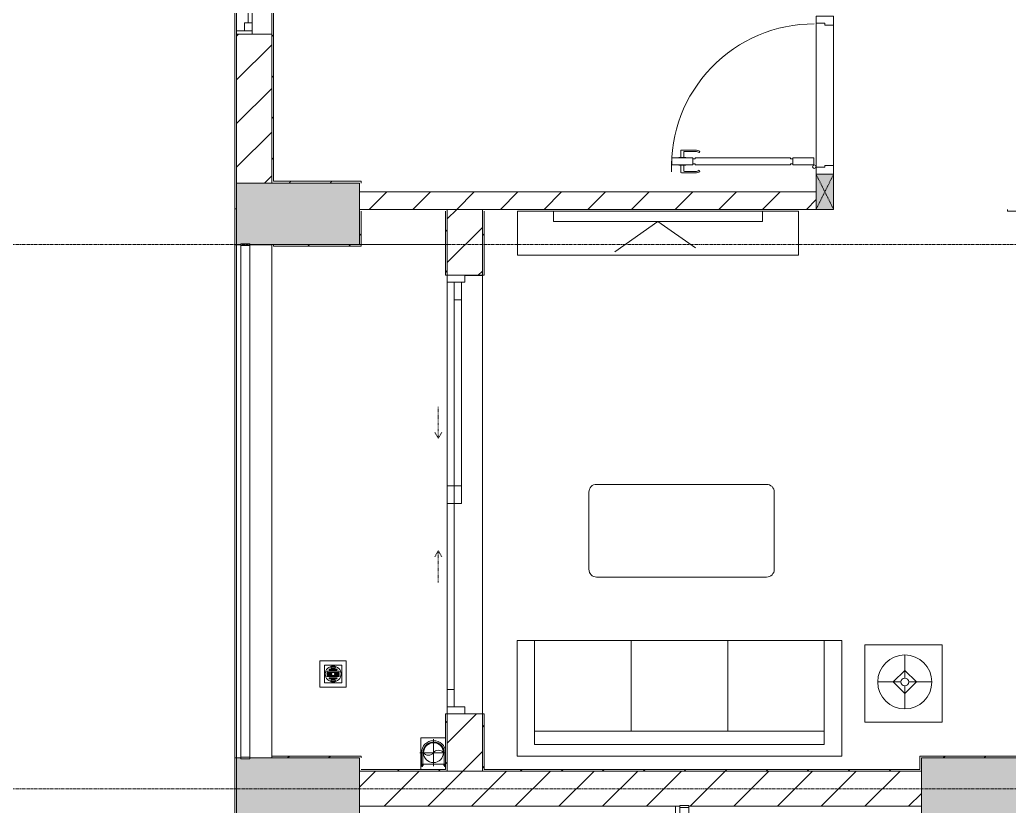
# Model space of a CAD drawing. Header units: millimetres. Extents: x 5356 to 209803, y -16346 to 109894.
# Drawn here: x 32418 to 38053, y 69837 to 74317 of the extents above; entities that cross this region are included whole.
import ezdxf

# ---------------------------------------------------------------- set-up
doc = ezdxf.new("R2010")
doc.units = ezdxf.units.MM
for name, pattern in [('Dash', [6, 3, -3]), ('Grid Line', [22.225, 12.7, -3.175, 3.175, -3.175]), ('IMPORT-CENTER _3_', [10.16, 6.35, -1.27, 1.27, -1.27])]:
    doc.linetypes.add(name, pattern=pattern)
for name, color, linetype, lineweight in [('0-1', 7, 'Continuous', 5), ('A-DETL-GENF-1', 9, 'Continuous', 9), ('A-DOOR', 31, 'Continuous', 9), ('A-DOOR-1', 9, 'Continuous', 9), ('A-DOOR-FRAM', 31, 'Continuous', 9), ('A-DOOR-HDLN', 31, 'Dash', 9), ('A-FLOR-1', 9, 'Continuous', 9), ('A-FLOR-HRAL', 11, 'Continuous', 9), ('A-FLOR-HRAL-1', 9, 'Continuous', 9), ('A-GLAZ', 151, 'Continuous', 9), ('A-WALL', 113, 'Continuous', 9), ('A-WALL-1', 253, 'Continuous', 18), ('A-WALL-2', 9, 'Continuous', 9), ('A-WALL-3', 113, 'Continuous', 18), ('A-WALL-PATT-1', 10, 'Continuous', 9), ('A-WALL-PATT-2', 9, 'Continuous', 9), ('A-WALL-PATT-3', 111, 'Continuous', 9), ('G-IMPT', 8, 'Continuous', 9), ('G-IMPT-2', 8, 'IMPORT-CENTER _3_', 9), ('I-FURN', 30, 'Continuous', 9), ('I-FURN-1', 9, 'Continuous', 9), ('I-WALL-1', 253, 'Continuous', 18), ('M-EQPM', 50, 'Continuous', 9), ('S-BEAM-1', 9, 'Continuous', 9), ('S-COLS-1', 254, 'Continuous', 5), ('S-COLS-2', 253, 'Continuous', 18), ('S-COLS-3', 9, 'Continuous', 9), ('S-COLS-HDLN-1', 9, 'Dash', 9), ('S-GRID-1', 1, 'Grid Line', 9)]:
    doc.layers.add(name, color=color, linetype=linetype, lineweight=lineweight)
pattern_1 = [(45, (0, 0), (-124.4508, 124.4508), [])]
pattern_2 = [(45, (0, 0), (-116.67262, 116.67262), [])]

# ---------------------------------------------------------------- blocks, each defined once
blk = doc.blocks.new('NCV_TKTC_KET CAU_rvt-1-TKCS_MB ĐỊNH VỊ MỐC TỌA ĐỘ CÔNG TRÌNH')
at = {"layer": 'S-COLS-1'}
for points in [[(34352.6, 73036.9), (34352.6, 73386.9), (33652.6, 73386.9), (33652.6, 73036.9), (33677.6, 73036.9), (33677.6, 73040.3), (33727.6, 73040.3), (33727.6, 73036.9)], [(33727.6, 69761.9), (34352.6, 69761.9), (34352.6, 70111.9), (33727.6, 70111.9), (33727.6, 70106.9), (33677.6, 70106.9), (33677.6, 70111.9), (33652.6, 70111.9), (33652.6, 69761.9), (33677.6, 69761.9)], [(38852.6, 69761.9), (38852.6, 70111.9), (37552.6, 70111.9), (37552.6, 69761.9), (38643.4, 69761.9)]]:
    blk.add_hatch(color=256, dxfattribs=at).paths.add_polyline_path(points)
at = {"layer": 'S-BEAM-1'}
blk.add_line((34362.6, 73036.9), (34842.6, 73036.9), dxfattribs=at)
at = {"layer": 'S-COLS-2'}
for p, q in [((34352.6, 73386.9), (33652.6, 73386.9)), ((33652.6, 73386.9), (33652.6, 73036.9)), ((34352.6, 73036.9), (34352.6, 73386.9)), ((33652.6, 73036.9), (33677.6, 73036.9)), ((33727.6, 73036.9), (34352.6, 73036.9)), ((33652.6, 70111.9), (33652.6, 69761.9)), ((33677.6, 70111.9), (33652.6, 70111.9)), ((34352.6, 70111.9), (33727.6, 70111.9)), ((34352.6, 69761.9), (34352.6, 70111.9)), ((37552.6, 70111.9), (37552.6, 69761.9)), ((38852.6, 70111.9), (37552.6, 70111.9))]:
    blk.add_line(p, q, dxfattribs=at)
blk = doc.blocks.new('Railing - 50 x 10mm-457210-TKCS_MB ĐỊNH VỊ MỐC TỌA ĐỘ CÔNG TRÌNH')
at = {"layer": 'A-FLOR-HRAL-1'}
for p, q in [((25, 5), (-25, 5)), ((-25, 5), (-25, -5)), ((25, -5), (25, 5)), ((-25, -5), (25, -5))]:
    blk.add_line(p, q, dxfattribs=at)
blk = doc.blocks.new('Railing - Railing-850823-TKCS_MB ĐỊNH VỊ MỐC TỌA ĐỘ CÔNG TRÌNH')
at = {"layer": 'A-FLOR-HRAL-1'}
for p, q in [((13269.1, 60569.6), (13269.1, 58880.8)), ((13319.1, 58880.8), (13319.1, 60569.6))]:
    blk.add_line(p, q, dxfattribs=at)
for p in [(13294.1, 60574.6), (13294.1, 58875.8)]:
    blk.add_blockref('Railing - 50 x 10mm-457210-TKCS_MB ĐỊNH VỊ MỐC TỌA ĐỘ CÔNG TRÌNH', p)
blk = doc.blocks.new('DOOR_CW_01 CANH MO-PANEL KINH - DIW_01-900x2200-CỬA GỖ VÂN LAMINATE-553393-TKCS_MB ĐỊNH VỊ MỐC TỌA ĐỘ CÔNG TRÌNH')
at = {"layer": 'A-DETL-GENF-1'}
for p, q in [((-397, 872), (-357, 872)), ((-397, 752), (-397, 872)), ((-357, 872), (-357, 752)), ((-442, 737), (-442, 816.5)), ((-399, 820.5), (-438, 820.5)), ((-434, 799.5), (-434, 737)), ((-399, 803.5), (-430, 803.5)), ((-399, 831.8), (-397, 831.8)), ((-399, 792.2), (-399, 831.8)), ((-397, 792.2), (-399, 792.2)), ((-397, 792.2), (-397, 831.8)), ((-357, 792.2), (-357, 831.8)), ((-355, 831.8), (-357, 831.8)), ((-357, 792.2), (-355, 792.2)), ((-355, 792.2), (-355, 831.8)), ((-355, 820.5), (-316, 820.5)), ((-355, 803.5), (-324, 803.5)), ((-320, 799.5), (-320, 737)), ((-312, 737), (-312, 816.5)), ((-357, 752), (-397, 752)), ((-397, 738), (-391, 738)), ((-397, 738), (-397, 196)), ((-363, 752), (-391, 752)), ((-391, 752), (-391, 738)), ((-363, 738), (-363, 752)), ((-357, 738), (-363, 738)), ((-357, 196), (-357, 738)), ((-433.9, 711.2), (-427.3, 715.8)), ((-320.1, 711.2), (-326.7, 715.8)), ((-397, 196), (-391, 196)), ((-357, 182), (-397, 182)), ((-397, 182), (-397, 62)), ((-391, 196), (-391, 182)), ((-391, 182), (-363, 182)), ((-357, 196), (-363, 196)), ((-363, 182), (-363, 196)), ((-357, 62), (-357, 182)), ((-397, 62), (-357, 62))]:
    blk.add_line(p, q, dxfattribs=at)
blk.add_circle((-407, 60), 10, dxfattribs=at)
for centre, radius, start, end in [((-407, 60), 814, 360, 92), ((-438, 816.5), 4, 90, 180), ((-430, 799.5), 4, 90, 180), ((-324, 799.5), 4, 360, 90), ((-316, 816.5), 4, 0, 90), ((-397, 737), 45, 180, 215), ((-397, 737), 37, 180, 215), ((-357, 737), 37, 325, 0), ((-357, 737), 45, 325, 0)]:
    blk.add_arc(centre, radius, start, end, dxfattribs=at)
at = {"layer": 'A-DOOR-1'}
for p, q in [((-410, 50), (-450, 50)), ((-450, 50), (-450, -50)), ((-410, 0), (-410, 50)), ((-400, 0), (-410, 0)), ((-407, 50), (-382, 50)), ((-400, -50), (-400, 0)), ((410, 0), (400, 0)), ((400, 0), (400, -50)), ((450, 50), (410, 50)), ((410, 50), (410, 0)), ((450, -50), (450, 50)), ((-450, -50), (-400, -50)), ((400, -50), (450, -50))]:
    blk.add_line(p, q, dxfattribs=at)
blk = doc.blocks.new('G1_SOF - BO TRU - 100x200-V65-TKCS_MB ĐỊNH VỊ MỐC TỌA ĐỘ CÔNG TRÌNH')
at = {"layer": 'S-COLS-3'}
blk.add_hatch(color=256, dxfattribs=at).paths.add_polyline_path([(50, 100), (-50, 100), (-50, -100), (50, -100)])
at = {"layer": 'S-COLS-2'}
for p, q in [((-50, 100), (-50, -100)), ((50, -100), (50, 100)), ((-50, -100), (50, -100))]:
    blk.add_line(p, q, dxfattribs=at)
at = {"layer": 'S-COLS-HDLN-1'}
for p, q in [((50, 100), (-50, -100)), ((-50, 100), (50, -100))]:
    blk.add_line(p, q, dxfattribs=at)
blk = doc.blocks.new('LOBBY_SOFA_1 - LOBBY_SOFA_1-V120-TKCS_MB ĐỊNH VỊ MỐC TỌA ĐỘ CÔNG TRÌNH')
at = {"layer": 'I-FURN'}
for p, q in [((-2556, 0), (-2556, -660)), ((-708, 0), (-2556, 0)), ((-708, -660), (-708, 0)), ((-2457, -66), (-2457, -660)), ((-807, -66), (-2457, -66)), ((-807, -660), (-807, -66)), ((-807, -143), (-2457, -143)), ((-1907, -143), (-1907, -660)), ((-1357, -143), (-1357, -660)), ((-3128.2, -193.5), (-2688.2, -193.5)), ((-3128.2, -633.5), (-3128.2, -193.5)), ((-2688.2, -193.5), (-2688.2, -633.5)), ((-2915.4, -269), (-2915.4, -401)), ((-2915.4, -357), (-2981.4, -423)), ((-2849.4, -423), (-2915.4, -357)), ((-2937.4, -423), (-3069.4, -423)), ((-2981.4, -423), (-2915.4, -489)), ((-2915.4, -489), (-2849.4, -423)), ((-2915.4, -445), (-2915.4, -577)), ((-2893.4, -423), (-2761.4, -423)), ((-2688.2, -633.5), (-3128.2, -633.5)), ((-2556, -660), (-708, -660)), ((-2172.3, -1064.5), (-2172.3, -1504.5)), ((-1160.3, -1020.5), (-2128.3, -1020.5)), ((-1116.3, -1504.5), (-1116.3, -1064.5)), ((-2128.3, -1548.5), (-1160.3, -1548.5))]:
    blk.add_line(p, q, dxfattribs=at)
for radius in [154, 22]:
    blk.add_circle((-2915.4, -423), radius, dxfattribs=at)
for centre, start, end in [((-2128.3, -1064.5), 90, 180), ((-1160.3, -1064.5), 0, 90), ((-2128.3, -1504.5), 180, 270), ((-1160.3, -1504.5), 270, 0)]:
    blk.add_arc(centre, 44, start, end, dxfattribs=at)
at = {"layer": 'I-FURN-1'}
for p, q in [((-708, 0), (-2556, 0)), ((-2556, 0), (-2556, -660)), ((-708, -660), (-708, 0)), ((-2688.2, -193.5), (-3128.2, -193.5)), ((-3128.2, -193.5), (-3128.2, -633.5)), ((-2688.2, -633.5), (-2688.2, -193.5)), ((-3128.2, -633.5), (-2688.2, -633.5)), ((-2556, -660), (-708, -660)), ((-2172.3, -1064.5), (-2172.3, -1504.5)), ((-1160.3, -1020.5), (-2128.3, -1020.5)), ((-1116.3, -1504.5), (-1116.3, -1064.5)), ((-2128.3, -1548.5), (-1160.3, -1548.5))]:
    blk.add_line(p, q, dxfattribs=at)
for centre, start, end in [((-2128.3, -1064.5), 90, 180), ((-1160.3, -1064.5), 0, 90), ((-2128.3, -1504.5), 180, 270), ((-1160.3, -1504.5), 270, 0)]:
    blk.add_arc(centre, 44, start, end, dxfattribs=at)
blk = doc.blocks.new('RES_BAN AN - RES_BAN AN-V87-TKCS_MB ĐỊNH VỊ MỐC TỌA ĐỘ CÔNG TRÌNH')
at = {"layer": 'I-FURN-1'}
for p, q in [((1600, 0), (0, 0)), ((0, 0), (0, -250)), ((1600, -250), (1600, 0)), ((0, -250), (1600, -250))]:
    blk.add_line(p, q, dxfattribs=at)
blk = doc.blocks.new('KE TIVI-2 - KE TIVI-2-V88-TKCS_MB ĐỊNH VỊ MỐC TỌA ĐỘ CÔNG TRÌNH')
at = {"layer": 'I-FURN-1'}
for p, q in [((-595.6, 0), (-595.6, -60)), ((595.6, 0), (-595.6, 0)), ((595.6, -60), (595.6, 0)), ((-595.6, -60), (595.6, -60)), ((0, -60), (-245.7, -232.1)), ((213, -209.1), (0, -60))]:
    blk.add_line(p, q, dxfattribs=at)
blk = doc.blocks.new('NCV_TKTC_TANG 1_rvt-1-TKCS_MB ĐỊNH VỊ MỐC TỌA ĐỘ CÔNG TRÌNH')
at = {"layer": 'A-WALL-PATT-1'}
h = blk.add_hatch(dxfattribs=at)
h.set_pattern_fill('FP_2', color=256, style=0, pattern_type=2)
h.set_pattern_definition(pattern_1)
h.paths.add_polyline_path([(34352.6, 73236.9), (36952.6, 73236.9), (36952.6, 73336.9), (34352.6, 73336.9)])
at = {"layer": 'A-WALL-PATT-2'}
h = blk.add_hatch(dxfattribs=at)
h.set_pattern_fill('FP_3', color=256, style=0, pattern_type=2)
h.set_pattern_definition(pattern_2)
h.paths.add_polyline_path([(33862.6, 73386.9), (33862.6, 76426.9), (33852.6, 76426.9), (33852.6, 73386.9)])
h = blk.add_hatch(dxfattribs=at)
h.set_pattern_fill('FP_3', color=256, style=0, pattern_type=2)
h.set_pattern_definition(pattern_2)
h.paths.add_polyline_path([(34362.6, 73386.9), (34362.6, 73396.9), (33862.6, 73396.9), (33862.6, 73386.9), (34352.6, 73386.9)])
h = blk.add_hatch(dxfattribs=at)
h.set_pattern_fill('FP_3', color=256, style=0, pattern_type=2)
h.set_pattern_definition(pattern_2)
h.paths.add_polyline_path([(34362.6, 73026.9), (34362.6, 73226.9), (34352.6, 73226.9), (34352.6, 73026.9)])
h = blk.add_hatch(dxfattribs=at)
h.set_pattern_fill('FP_3', color=256, style=0, pattern_type=2)
h.set_pattern_definition(pattern_2)
h.paths.add_polyline_path([(34852.6, 70036.9), (34852.6, 70362.4), (34842.6, 70362.3), (34842.6, 70036.9)])
h.paths.add_polyline_path([(34852.6, 72862.4), (34852.6, 73226.9), (34842.6, 73226.9), (34842.6, 72862.4)])
h = blk.add_hatch(dxfattribs=at)
h.set_pattern_fill('FP_3', color=256, style=0, pattern_type=2)
h.set_pattern_definition(pattern_2)
h.paths.add_polyline_path([(35052.6, 70046.9), (35062.6, 70046.9), (35062.6, 70362.4), (35052.6, 70362.4)])
h.paths.add_polyline_path([(35062.6, 72862.4), (35062.6, 73226.9), (35052.6, 73226.9), (35052.6, 72862.4)])
h = blk.add_hatch(dxfattribs=at)
h.set_pattern_fill('FP_3', color=256, style=0, pattern_type=2)
h.set_pattern_definition(pattern_2)
h.paths.add_polyline_path([(38052.6, 73226.9), (41842.6, 73226.9), (41842.6, 73236.9), (38042.6, 73236.9), (38042.6, 73226.9)])
h = blk.add_hatch(dxfattribs=at)
h.set_pattern_fill('FP_3', color=256, style=0, pattern_type=2)
h.set_pattern_definition(pattern_2)
h.paths.add_polyline_path([(33862.6, 73026.9), (34352.6, 73026.9), (34352.6, 73036.9), (33862.6, 73036.9)])
h = blk.add_hatch(dxfattribs=at)
h.set_pattern_fill('FP_3', color=256, style=0, pattern_type=2)
h.set_pattern_definition(pattern_2)
h.paths.add_polyline_path([(34362.6, 70111.9), (34362.6, 70121.9), (33852.6, 70121.9), (33852.6, 70111.9), (34352.6, 70111.9)])
h = blk.add_hatch(dxfattribs=at)
h.set_pattern_fill('FP_3', color=256, style=0, pattern_type=2)
h.set_pattern_definition(pattern_2)
h.paths.add_polyline_path([(38862.7, 70111.9), (38862.7, 70121.9), (37552.7, 70121.9), (37552.7, 70111.9), (38852.7, 70111.9)])
h = blk.add_hatch(dxfattribs=at)
h.set_pattern_fill('FP_3', color=256, style=0, pattern_type=2)
h.set_pattern_definition(pattern_2)
h.paths.add_polyline_path([(34406.9, 70036.9), (34842.6, 70036.9), (34842.6, 70046.9), (34352.6, 70046.9), (34352.6, 70036.9)])
h = blk.add_hatch(dxfattribs=at)
h.set_pattern_fill('FP_3', color=256, style=0, pattern_type=2)
h.set_pattern_definition(pattern_2)
h.paths.add_polyline_path([(36827.7, 70036.9), (37552.7, 70036.9), (37552.7, 70046.9), (35052.6, 70046.9), (35052.6, 70036.9), (35617.3, 70036.9)])
at = {"layer": 'A-FLOR-1'}
for p, q in [((36952.6, 73476.9), (36952.6, 74296.9)), ((37052.6, 74286.9), (37052.6, 73486.9)), ((35052.6, 72860.3), (34952.6, 72860.3)), ((35052.6, 72862.3), (35052.6, 70362.4)), ((35052.6, 70362.4), (35052.6, 72860.3)), ((34852.6, 72822.3), (34852.6, 71662.3))]:
    blk.add_line(p, q, dxfattribs=at)
at = {"layer": 'A-WALL-1'}
for p, q in [((36952.6, 73336.9), (34352.6, 73336.9)), ((34352.6, 73336.9), (34352.6, 73236.9)), ((34352.6, 73236.9), (36952.6, 73236.9))]:
    blk.add_line(p, q, dxfattribs=at)
at = {"layer": 'A-WALL-2'}
for p, q in [((36952.6, 73476.9), (36952.6, 74296.9)), ((37052.6, 74286.9), (37052.6, 73486.9)), ((36152.6, 68136.9), (36152.6, 69836.9))]:
    blk.add_line(p, q, dxfattribs=at)
at = {"layer": 'I-WALL-1'}
for p, q in [((33862.6, 73396.9), (33862.6, 76426.9)), ((33852.6, 74235.3), (33852.6, 73386.9)), ((33852.6, 73386.9), (33862.6, 73386.9)), ((34362.6, 73396.9), (33862.6, 73396.9)), ((33862.6, 73386.9), (34352.6, 73386.9)), ((34362.6, 73386.9), (34362.6, 73396.9)), ((34352.6, 73226.9), (34352.6, 73036.9)), ((34362.6, 73026.9), (34362.6, 73226.9)), ((34842.6, 73226.9), (34842.6, 72862.4)), ((34852.6, 72862.4), (34852.6, 73226.9)), ((35052.6, 73226.9), (35052.6, 72862.4)), ((35062.6, 72862.4), (35062.6, 73226.9)), ((38042.6, 73236.9), (38042.6, 73226.9)), ((38042.6, 73226.9), (41842.6, 73226.9)), ((34352.6, 73036.9), (33862.6, 73036.9)), ((33862.6, 73036.9), (33862.6, 73026.9)), ((33862.6, 73026.9), (34352.6, 73026.9)), ((34352.6, 73026.9), (34362.6, 73026.9)), ((34842.6, 72862.4), (34852.6, 72862.4)), ((35052.6, 72862.4), (35062.6, 72862.4)), ((34842.6, 70362.4), (34842.6, 70046.9)), ((34852.6, 70362.4), (34842.6, 70362.4)), ((34852.6, 70036.9), (34852.6, 70362.3)), ((35052.6, 70362.4), (35052.6, 70046.9)), ((35062.6, 70362.4), (35052.6, 70362.4)), ((35062.6, 70046.9), (35062.6, 70362.4)), ((34362.6, 70121.9), (33852.6, 70121.9)), ((33852.6, 70121.9), (33852.6, 70111.9)), ((33852.6, 70111.9), (34352.6, 70111.9)), ((34362.6, 70111.9), (34362.6, 70121.9)), ((37552.7, 70121.9), (37542.7, 70121.9)), ((37542.7, 70121.9), (37542.7, 70046.9)), ((38862.7, 70121.9), (37552.7, 70121.9)), ((37552.7, 70046.9), (37552.7, 70111.9)), ((37552.7, 70111.9), (38852.7, 70111.9)), ((34352.6, 70046.9), (34352.6, 70036.9)), ((34842.6, 70046.9), (34362.6, 70046.9)), ((35052.6, 70046.9), (35052.6, 70036.9)), ((37542.7, 70046.9), (35062.6, 70046.9)), ((37552.7, 70036.9), (37552.7, 70046.9)), ((34352.6, 70036.9), (34842.6, 70036.9)), ((34842.6, 70036.9), (34852.6, 70036.9)), ((35052.6, 70036.9), (37552.7, 70036.9))]:
    blk.add_line(p, q, dxfattribs=at)
at = {"layer": 'A-DOOR-1', "rotation": 89.9999999999992}
blk.add_blockref('DOOR_CW_01 CANH MO-PANEL KINH - DIW_01-900x2200-CỬA GỖ VÂN LAMINATE-553393-TKCS_MB ĐỊNH VỊ MỐC TỌA ĐỘ CÔNG TRÌNH', (37002.6, 73886.9), dxfattribs=at)
at = {"layer": 'A-FLOR-HRAL-1'}
blk.add_blockref('Railing - Railing-850823-TKCS_MB ĐỊNH VỊ MỐC TỌA ĐỘ CÔNG TRÌNH', (22908.5, 9260.7), dxfattribs=at)
at = {"layer": 'I-FURN-1'}
for name, p in [('RES_BAN AN - RES_BAN AN-V87-TKCS_MB ĐỊNH VỊ MỐC TỌA ĐỘ CÔNG TRÌNH', (35252.2, 73226.9)), ('KE TIVI-2 - KE TIVI-2-V88-TKCS_MB ĐỊNH VỊ MỐC TỌA ĐỘ CÔNG TRÌNH', (36052.2, 73226.9))]:
    blk.add_blockref(name, p, dxfattribs=at)
at = {"layer": 'I-FURN-1', "rotation": 180}
blk.add_blockref('LOBBY_SOFA_1 - LOBBY_SOFA_1-V120-TKCS_MB ĐỊNH VỊ MỐC TỌA ĐỘ CÔNG TRÌNH', (34542.6, 70121.9), dxfattribs=at)
at = {"layer": 'S-COLS-3'}
blk.add_blockref('G1_SOF - BO TRU - 100x200-V65-TKCS_MB ĐỊNH VỊ MỐC TỌA ĐỘ CÔNG TRÌNH', (37002.6, 73336.9), dxfattribs=at)
blk = doc.blocks.new('1_FAMILY RVT - W01-WxH 1400x1400xmm-411185-TKCS_MB ĐỊNH VỊ MỐC TỌA ĐỘ CÔNG TRÌNH')
at = {"layer": 'A-GLAZ'}
for p, q in [((-700, 103.81), (700, 103.81)), ((-700, -96.19), (-700, 103.81)), ((700, 103.81), (700, -96.19)), ((-700, -7.29), (-680.95, -7.29)), ((-680.95, -7.29), (-22.225, -7.29)), ((-680.95, -96.19), (-680.95, -7.29)), ((-636.5, -51.74), (-680.95, -51.74)), ((-636.5, -96.19), (-636.5, -51.74)), ((-22.225, -7.29), (22.225, -7.29)), ((-22.225, -7.29), (-22.225, -96.19)), ((22.225, -51.74), (-22.225, -51.74)), ((22.225, -7.29), (636.5, -7.29)), ((22.225, -96.19), (22.225, -7.29)), ((22.225, -29.515), (636.5, -29.515)), ((636.5, -7.29), (700, -7.29)), ((636.5, -51.74), (636.5, -7.29)), ((680.95, -51.74), (636.5, -51.74)), ((680.95, -96.19), (680.95, -7.29)), ((700, -96.19), (-700, -96.19)), ((-700, -96.19), (-636.5, -96.19)), ((-636.5, -73.965), (-22.225, -73.965)), ((-636.5, -96.19), (-22.225, -96.19)), ((-22.225, -96.19), (22.225, -96.19)), ((22.225, -96.19), (680.95, -96.19)), ((680.95, -96.19), (700, -96.19)), ((248.4, -172.39), (299.2, -146.99)), ((248.4, -172.39), (299.2, -197.79)), ((248.4, -172.39), (451.6, -172.39))]:
    blk.add_line(p, q, dxfattribs=at)
blk = doc.blocks.new('Railing - 50 x 10mm-1251311-TKCS_MB ĐỊNH VỊ MỐC TỌA ĐỘ CÔNG TRÌNH')
at = {"layer": 'A-FLOR-HRAL'}
for p, q in [((25, 5), (-25, 5)), ((-25, 5), (-25, -5)), ((25, -5), (25, 5)), ((-25, -5), (25, -5))]:
    blk.add_line(p, q, dxfattribs=at)
blk = doc.blocks.new('Railing - Railing-1598235-TKCS_MB ĐỊNH VỊ MỐC TỌA ĐỘ CÔNG TRÌNH')
at = {"layer": 'A-FLOR-HRAL'}
for p, q in [((33677.6, 73030.3), (33677.6, 70116.9)), ((33727.6, 70116.9), (33727.6, 73030.3))]:
    blk.add_line(p, q, dxfattribs=at)
for p in [(33702.6, 73035.3), (33702.6, 70111.9)]:
    blk.add_blockref('Railing - 50 x 10mm-1251311-TKCS_MB ĐỊNH VỊ MỐC TỌA ĐỘ CÔNG TRÌNH', p)
blk = doc.blocks.new('TKTC_XREF_251221_MB TANG 1 - TKTC_XREF_260130_MB TANG 1_dwg_THU NUOC - THU NUOC-444531-TKCS_MB TẦNG 1-4202120-TKCS_MB ĐỊNH VỊ MỐC TỌA ĐỘ CÔNG TRÌNH')
at = {"layer": 'M-EQPM'}
for p, q in [((-23.3, 10.8), (40.9, 10.8)), ((40.9, 4.8), (-23.3, 4.8)), ((-11, 23.3), (28.5, 23.3)), ((28.5, 17.3), (-11, 17.3)), ((-1.1, 35.6), (18.5, 35.6)), ((18.5, 29.6), (-1.1, 29.6)), ((-23.3, -13.6), (40.9, -13.6)), ((40.9, -19.6), (-23.3, -19.6)), ((-11, -26.1), (28.5, -26.1)), ((28.5, -32.1), (-11, -32.1)), ((-1.1, -38.5), (18.5, -38.5)), ((18.5, -44.5), (-1.1, -44.5))]:
    blk.add_line(p, q, dxfattribs=at)
at = {"layer": 'M-EQPM', "flags": 128}
for points in [[(83.7, -79.4), (83.7, 70.6), (-66.3, 70.6), (-66.3, -79.4)], [(58.7, -54.4), (58.7, 45.6), (-41.3, 45.6), (-41.3, -54.4)]]:
    blk.add_lwpolyline(points, close=True, dxfattribs=at)
for points in [[(-23.3, -1.2), (0.7, -1.2), (0.7, -7.2), (-23.3, -7.2)], [(40.9, -7.2), (16.7, -7.2), (16.7, -1.2), (40.9, -1.2)]]:
    blk.add_lwpolyline(points, dxfattribs=at)
at = {"layer": 'M-EQPM'}
for centre, radius, start, end in [((8.7, -4.4), 45, 360, 180), ((8.7, -4.4), 45, 360, 180), ((-23.3, 7.8), 3, 90, 270), ((-11, 20.3), 3, 90, 270), ((-1.1, 32.6), 3, 90, 270), ((18.5, 32.6), 3, 270, 90), ((28.5, 20.3), 3, 270, 90), ((40.9, 7.8), 3, 270, 90), ((8.7, -4.4), 45, 180, 360), ((8.7, -4.4), 45, 180, 360), ((-23.3, -4.2), 3, 90, 270), ((-23.3, -16.6), 3, 90, 270), ((-11, -29.1), 3, 90, 270), ((-1.1, -41.5), 3, 90, 270), ((18.5, -41.5), 3, 270, 90), ((28.5, -29.1), 3, 270, 90), ((40.9, -4.2), 3, 270, 90), ((40.9, -16.6), 3, 270, 90)]:
    blk.add_arc(centre, radius, start, end, dxfattribs=at)
blk = doc.blocks.new('TKTC_XREF_251221_MB TANG 1 - TKTC_XREF_260130_MB TANG 1_dwg_CUM U_DN100-V294-TKCS_MB ĐỊNH VỊ MỐC TỌA ĐỘ CÔNG TRÌNH')
at = {"layer": 'G-IMPT'}
blk.add_hatch(color=256, dxfattribs=at).paths.add_polyline_path([(0, 61), (0, 57), (14.8, 55.1), (28.5, 49.4), (40.3, 40.3), (49.4, 28.5), (55.1, 14.8), (57, 0), (55.1, -14.8), (49.4, -28.5), (40.3, -40.3), (28.5, -49.4), (14.8, -55.1), (0, -57), (0, -61), (15.8, -58.9), (30.5, -52.8), (43.1, -43.1), (52.8, -30.5), (58.9, -15.8), (61, 0), (58.9, 15.8), (52.8, 30.5), (43.1, 43.1), (30.5, 52.8), (15.8, 58.9)])
for p, q in [((-79.1, 66.6), (-79.1, 63.4)), ((-76.6, 66.6), (-76.6, 63.4)), ((-74.6, 66.6), (-74.6, 63.4)), ((-72.7, 69.3), (-72.7, 60.7)), ((-66.9, 67.9), (-71.7, 67.9)), ((-66.9, 62.1), (-71.7, 62.1)), ((-65, 69), (0, 69)), ((-79.1, -63.4), (-79.1, -66.6)), ((-76.6, -63.4), (-76.6, -66.6)), ((-74.6, -63.4), (-74.6, -66.6)), ((-72.7, -60.7), (-72.7, -68.3)), ((-66.9, -62.1), (-71.7, -62.1)), ((-66.9, -67.9), (-71.7, -67.9))]:
    blk.add_line(p, q, dxfattribs=at)
at = {"layer": 'G-IMPT', "flags": 128}
for points in [[(-72.7, 67.6), (-78.1, 67.6), (-78.1, 62.4), (-72.7, 62.4)], [(-71.7, 59.2), (-66.9, 59.2), (-66.9, 70.8), (-71.7, 70.8)], [(-66.9, 70.8), (-66.9, 72.7), (-65, 72.7), (-65, 57.3), (-66.9, 57.3), (-66.9, 59.2)], [(-65, 61), (0, 61), (0, 57)], [(-72.7, -62.4), (-78.1, -62.4), (-78.1, -67.6), (-72.7, -67.6)], [(-66.9, -68.3), (-66.9, -59.2), (-71.7, -59.2)], [(-66.9, -59.2), (-66.9, -57.3), (-65, -57.3), (-65, -68.3)], [(-65, -61), (0, -61), (0, -57)]]:
    blk.add_lwpolyline(points, dxfattribs=at)
at = {"layer": 'G-IMPT'}
for centre, radius, start, end in [((-78.1, 66.6), 0.96, 90, 180), ((-78.1, 63.4), 0.96, 180, 270), ((-71.1, 69.3), 1.56, 112.6199, 247.3801), ((-67.9, 65), 4.8, 143.1301, 216.8699), ((-71.1, 60.7), 1.56, 112.6199, 247.3801), ((0, 0), 69, 271.9548, 90), ((0, 0), 61, 270, 90), ((0, 0), 57, 270, 90), ((-78.1, -63.4), 0.96, 90, 180), ((-78.1, -66.6), 0.96, 180, 270), ((-71.1, -60.7), 1.56, 112.6199, 247.3801), ((-67.9, -65), 4.8, 143.1301, 216.8699)]:
    blk.add_arc(centre, radius, start, end, dxfattribs=at)
blk = doc.blocks.new('TKTC_XREF_251221_MB TANG 1 - TKTC_XREF_260130_MB TANG 1_dwg_$cc-V240-TKCS_MB ĐỊNH VỊ MỐC TỌA ĐỘ CÔNG TRÌNH')
at = {"layer": 'G-IMPT'}
blk.add_circle((0, 0), 0.5, dxfattribs=at)
for centre, radius, start, end in [((0, 0), 0.5, 90, 270), ((0.188, 0.25), 0.313, 126.8699, 233.1301), ((-0.188, -0.25), 0.313, 306.8699, 53.1301)]:
    blk.add_arc(centre, radius, start, end, dxfattribs=at)
at = {"layer": 'G-IMPT-2'}
for p, q in [((0, -0.673), (0, 0.607)), ((-0.673, 0), (0.673, 0))]:
    blk.add_line(p, q, dxfattribs=at)
blk = doc.blocks.new('TKTC_XREF_251221_MB TANG 1 - TKTC_XREF_260130_MB TANG 1_dwg-4202109-TKCS_MB ĐỊNH VỊ MỐC TỌA ĐỘ CÔNG TRÌNH')
at = {"layer": 'G-IMPT'}
blk.add_line((-168309.1, -331269.6), (-168449.6, -331269.6), dxfattribs=at)
at = {"layer": 'G-IMPT', "flags": 128}
for points in [[(-168449.6, -331269.6), (-168449.6, -331119.9), (-168309.1, -331119.9)], [(-168309.1, -331269.7), (-168449.9, -331269.7), (-168449.7, -331299.7)]]:
    blk.add_lwpolyline(points, dxfattribs=at)
blk.add_blockref('TKTC_XREF_251221_MB TANG 1 - TKTC_XREF_260130_MB TANG 1_dwg_THU NUOC - THU NUOC-444531-TKCS_MB TẦNG 1-4202120-TKCS_MB ĐỊNH VỊ MỐC TỌA ĐỘ CÔNG TRÌNH', (-168957.9, -330752))
for name, p, xscale, yscale, zscale, rotation in [('TKTC_XREF_251221_MB TANG 1 - TKTC_XREF_260130_MB TANG 1_dwg_$cc-V240-TKCS_MB ĐỊNH VỊ MỐC TỌA ĐỘ CÔNG TRÌNH', (-168378.1, -331204.7), 113.7150000000073, 113.7150000000073, 113.7150000000073, 269.9990086637467), ('TKTC_XREF_251221_MB TANG 1 - TKTC_XREF_260130_MB TANG 1_dwg_CUM U_DN100-V294-TKCS_MB ĐỊNH VỊ MỐC TỌA ĐỘ CÔNG TRÌNH', (-168377.2, -331204.7), 0.9975000000000007, 0.9975000000000007, 0.9975000000000007, 90.00099133829464)]:
    blk.add_blockref(name, p, dxfattribs=dict(xscale=xscale, yscale=yscale, zscale=zscale, rotation=rotation))
blk = doc.blocks.new('TKTC_XREF_251221_MB TANG 1 - TKTC_XREF_251221_MB TANG 1-2038492-TKCS_MB ĐỊNH VỊ MỐC TỌA ĐỘ CÔNG TRÌNH')
blk.add_blockref('TKTC_XREF_251221_MB TANG 1 - TKTC_XREF_260130_MB TANG 1_dwg-4202109-TKCS_MB ĐỊNH VỊ MỐC TỌA ĐỘ CÔNG TRÌNH', (169499.1, 384109.7))
blk = doc.blocks.new('DEG_02-DEG_03 - DEG_02-2500x2400mm-CỬA ĐI 02 CÁNH TRƯỢT-625766-TKCS_MB ĐỊNH VỊ MỐC TỌA ĐỘ CÔNG TRÌNH')
at = {"layer": 'A-DOOR'}
for p, q in [((-1110, 100), (-1210, 100)), ((-1210, 100), (-1210, 60)), ((-1210, 60), (-1110, 60)), ((-1110, 60), (-1110, 100)), ((-1110, 100), (-50, 100)), ((-50, 60), (-1110, 60)), ((50, 100), (-50, 100)), ((-50, 100), (-50, 60)), ((50, 60), (-50, 60)), ((-50, 60), (-50, 20)), ((-50, 60), (50, 60)), ((50, 60), (50, 100)), ((50, 20), (50, 60)), ((50, 60), (1110, 60)), ((1210, 60), (1110, 60)), ((1110, 60), (1110, 20)), ((1210, 20), (1210, 60)), ((-50, 20), (50, 20)), ((1110, 20), (50, 20)), ((1110, 20), (1210, 20))]:
    blk.add_line(p, q, dxfattribs=at)
at = {"layer": 'A-DOOR-FRAM'}
for p, q in [((-1210, 100), (-1250, 100)), ((-1250, 100), (-1250, 0)), ((-1210, 0), (-1210, 100)), ((1250, 100), (1210, 100)), ((1210, 100), (1210, 0)), ((1250, 0), (1250, 100)), ((-1250, 0), (-1210, 0)), ((1210, 0), (1250, 0))]:
    blk.add_line(p, q, dxfattribs=at)
at = {"layer": 'A-DOOR-HDLN'}
for p, q in [((-320.4, 151.1), (-355, 171.1)), ((320.4, 151.1), (355, 171.1)), ((-500.4, 151.1), (-320.4, 151.1)), ((-320.4, 151.1), (-355, 131.1)), ((320.4, 151.1), (355, 131.1)), ((500.4, 151.1), (320.4, 151.1))]:
    blk.add_line(p, q, dxfattribs=at)

msp = doc.modelspace()

# ---------------------------------------------------------------- hatches: boundary and pattern name
at = {"layer": 'A-WALL-PATT-3'}
h = msp.add_hatch(dxfattribs=at)
h.set_pattern_fill('FP_1', color=256, style=0, pattern_type=2)
h.set_pattern_definition(pattern_1)
h.paths.add_polyline_path([(33852.6, 73386.9), (33852.6, 74235.3), (33652.6, 74235.3), (33652.6, 73386.9)])
h.paths.add_polyline_path([(33852.6, 75635.3), (33852.6, 76336.9), (33652.6, 76336.9), (33652.6, 75635.3)])
h = msp.add_hatch(dxfattribs=at)
h.set_pattern_fill('FP_1', color=256, style=0, pattern_type=2)
h.set_pattern_definition(pattern_1)
h.paths.add_polyline_path([(35052.6, 70036.9), (35052.6, 70362.3), (34852.6, 70362.3), (34852.6, 70036.9), (35012.1, 70036.9)])
h.paths.add_polyline_path([(34952.6, 72862.3), (35052.6, 72862.3), (35052.6, 73236.9), (34852.6, 73236.9), (34852.6, 72862.3)])
h = msp.add_hatch(dxfattribs=at)
h.set_pattern_fill('FP_1', color=256, style=0, pattern_type=2)
h.set_pattern_definition(pattern_1)
h.paths.add_polyline_path([(37433, 69836.9), (37552.6, 69836.9), (37552.6, 70036.9), (34352.6, 70036.9), (34352.6, 69836.9), (36177.6, 69836.9), (36177.6, 69840.3), (36227.6, 69840.3), (36227.6, 69836.9), (36827.7, 69836.9)])

# ---------------------------------------------------------------- linework, layer by layer
at = {"layer": 'A-WALL'}
for p, q in [((33652.6, 73386.9), (33652.6, 74235.3)), ((33642.6, 70111.9), (33642.6, 73035.7)), ((33652.6, 73035.7), (33652.6, 70111.9)), ((33652.6, 73035.3), (33677.6, 73035.3)), ((33727.6, 73035.3), (33852.6, 73035.3)), ((33852.6, 73035.3), (33852.6, 70121.9)), ((35052.6, 72862.3), (35052.6, 70362.4)), ((34852.6, 71662.3), (34852.6, 72822.3))]:
    msp.add_line(p, q, dxfattribs=at)
at = {"layer": 'A-WALL-3'}
for p, q in [((33642.6, 76536.9), (33642.6, 73240.3)), ((33852.6, 73386.9), (33852.6, 74235.3)), ((33652.6, 73240.3), (33652.6, 73386.9)), ((33652.6, 73386.9), (33852.6, 73386.9)), ((33652.6, 73240.3), (33642.6, 73240.3)), ((33642.6, 73240.3), (33642.6, 73035.7)), ((33652.6, 73035.7), (33652.6, 73240.3)), ((35052.6, 73236.9), (34852.6, 73236.9)), ((34852.6, 73236.9), (34852.6, 72862.3)), ((35052.6, 72862.3), (35052.6, 73236.9)), ((33642.6, 73035.7), (33652.6, 73035.7)), ((34952.6, 72862.3), (35052.6, 72862.3)), ((34852.6, 70362.3), (34852.6, 70036.9)), ((35052.6, 70362.3), (34952.6, 70362.3)), ((35052.6, 70036.9), (35052.6, 70362.3)), ((33652.6, 70111.9), (33642.6, 70111.9)), ((33642.6, 70111.9), (33642.6, 69762.3)), ((33652.6, 69762.3), (33652.6, 70111.9)), ((37552.6, 70036.9), (34352.6, 70036.9)), ((34352.6, 70036.9), (34352.6, 69836.9)), ((37552.6, 69836.9), (37552.6, 70036.9)), ((34352.6, 69836.9), (36177.6, 69836.9)), ((36227.6, 69836.9), (37552.6, 69836.9))]:
    msp.add_line(p, q, dxfattribs=at)
at = {"layer": 'S-GRID-1'}
for p, q in [((33652.6, 20960.6), (33652.6, 80482.7)), ((131551.8, 73036.9), (29351.8, 73036.9)), ((131551.8, 69936.9), (29351.8, 69936.9))]:
    msp.add_line(p, q, dxfattribs=at)

# ---------------------------------------------------------------- block references
at = {"layer": '0-1'}
for name in ['NCV_TKTC_KET CAU_rvt-1-TKCS_MB ĐỊNH VỊ MỐC TỌA ĐỘ CÔNG TRÌNH', 'NCV_TKTC_TANG 1_rvt-1-TKCS_MB ĐỊNH VỊ MỐC TỌA ĐỘ CÔNG TRÌNH']:
    msp.add_blockref(name, (0, 0), dxfattribs=at)
at = {"layer": 'A-DOOR', "rotation": 89.9999999999999}
msp.add_blockref('DEG_02-DEG_03 - DEG_02-2500x2400mm-CỬA ĐI 02 CÁNH TRƯỢT-625766-TKCS_MB ĐỊNH VỊ MỐC TỌA ĐỘ CÔNG TRÌNH', (34952.6, 71612.3), dxfattribs=at)
at = {"layer": 'A-FLOR-HRAL'}
msp.add_blockref('Railing - Railing-1598235-TKCS_MB ĐỊNH VỊ MỐC TỌA ĐỘ CÔNG TRÌNH', (0, 0), dxfattribs=at)
at = {"layer": 'A-GLAZ', "rotation": 269.9999999999999}
msp.add_blockref('1_FAMILY RVT - W01-WxH 1400x1400xmm-411185-TKCS_MB ĐỊNH VỊ MỐC TỌA ĐỘ CÔNG TRÌNH', (33748.8, 74935.3), dxfattribs=at)
at = {"layer": 'M-EQPM'}
msp.add_blockref('TKTC_XREF_251221_MB TANG 1 - TKTC_XREF_251221_MB TANG 1-2038492-TKCS_MB ĐỊNH VỊ MỐC TỌA ĐỘ CÔNG TRÌNH', (33652.6, 17236.9), dxfattribs=at)

doc.saveas('drawing.dxf')
